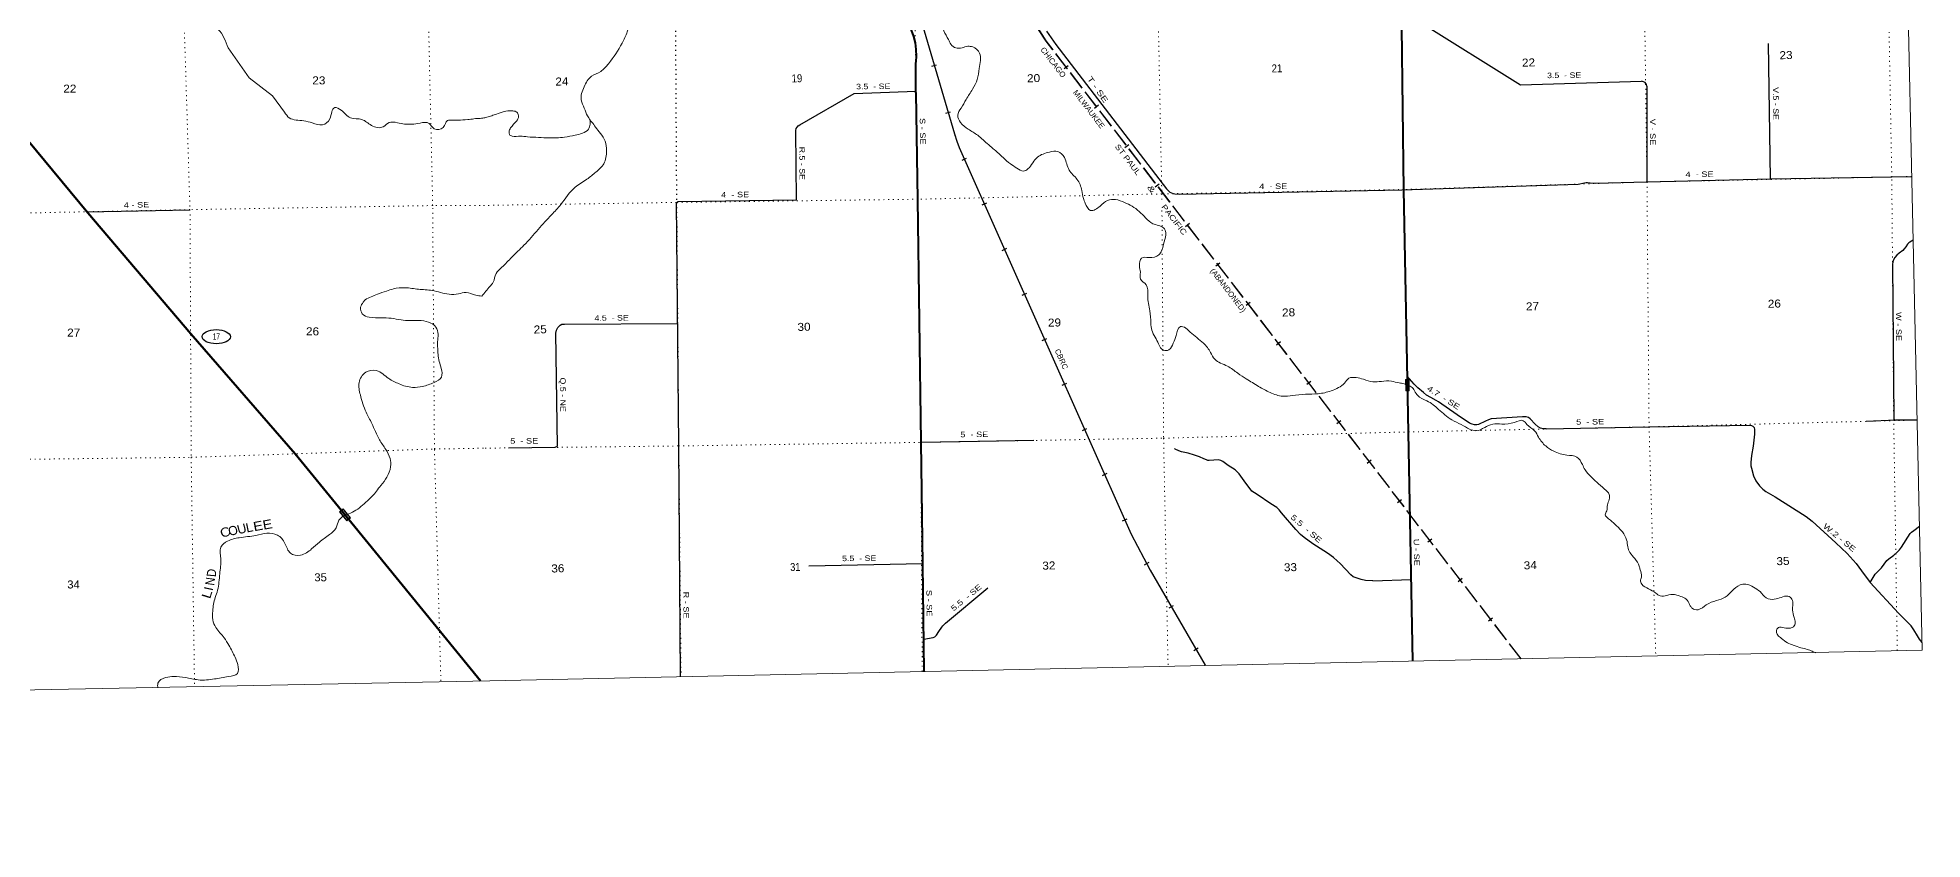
# Model space of a CAD drawing. Header units: feet. Extents: x 248627 to 501257, y -181930 to 5472.
# Drawn here: x 460042 to 501257, y -181930 to -164395 of the extents above; entities that cross this region are included whole.
import ezdxf
from ezdxf.enums import TextEntityAlignment as Align

# ---------------------------------------------------------------- set-up
doc = ezdxf.new("R2010")
doc.units = ezdxf.units.FT
doc.header["$LTSCALE"] = 70
for name, pattern in [('DOTTED', [1.5, 0.3, -1.2]), ('LONG_DASHED', [7.5, 6, -1.5]), ('MEDIUM_DASHED', [4.5, 3, -1.5])]:
    doc.linetypes.add(name, pattern=pattern)
for name, color, linetype, lineweight in [('17', 7, 'Continuous', 25), ('23', 7, 'Continuous', 70), ('26', 7, 'Continuous', 40), ('27', 7, 'Continuous', 40), ('29', 7, 'Continuous', 25), ('34', 7, 'Continuous', 25), ('39', 7, 'Continuous', 13), ('4', 7, 'Continuous', 13), ('41', 7, 'MEDIUM_DASHED', 13), ('59', 7, 'Continuous', 13), ('6', 7, 'DOTTED', 25), ('61', 7, 'Continuous', 13), ('63', 7, 'Continuous', 25), ('7', 7, 'DOTTED', 13)]:
    doc.layers.add(name, color=color, linetype=linetype, lineweight=lineweight)
doc.layers.add('30', color=7, linetype='Continuous')

msp = doc.modelspace()

# ---------------------------------------------------------------- linework, layer by layer
at = {"layer": '17'}
msp.add_ellipse((463946.82, -170936.02), major_axis=(-309.24, 1), ratio=0.500121, dxfattribs=at)
at = {"layer": '23'}
msp.add_lwpolyline([(469725.52, -178464.64), (466685.45, -174736.68), (465676.4, -173499.31), (463392.61, -170876.15), (461139.97, -168227.55), (457905.88, -164327.04), (456738.17, -162931.88)], dxfattribs=at)
at = {"layer": '26'}
for points in [[(490115.08, -178034.95), (490017, -173030.05), (489995.63, -171872.15), (489919, -167721.05), (489850.1, -162376.07)], [(479430.07, -178262.4), (479400, -175909.05), (479364, -173246.05), (479292, -167934.05), (479252.48, -165611.05), (479246, -165586.05), (479246.04, -165561.05), (479246.96, -164968.05), (479247, -164943.05), (479250.92, -164918.05), (479260.12, -164798.49), (479256.06, -164653.57), (479236.88, -164509.86), (479202.78, -164368.95), (479154.14, -164232.37), (479091.48, -164101.63), (479015.51, -163978.15), (478927.04, -163863.29), (478827.06, -163758.3), (478716.64, -163664.34), (478597.01, -163582.44), (478469.48, -163513.49), (478382, -163476.59), (478357.15, -163466.12)]]:
    msp.add_lwpolyline(points, dxfattribs=at)
at = {"layer": '29'}
for p, q in [((497938.91, -167485.38), (497890.75, -164520.57)), ((495233, -165454.05), (495234, -167547.05)), ((461120.65, -168204.25), (463369.89, -168157.58)), ((500602, -169358.05), (500632.07, -172720.81)), ((471560, -170663.05), (474034, -170650.05)), ((479370, -173240.05), (481829, -173198.05)), ((476910, -175949.05), (479392, -175896.05)), ((489244, -176276.05), (490080, -176250.05))]:
    msp.add_line(p, q, dxfattribs=at)
for points in [[(482104, -164252.05), (482309, -164544.05), (484728, -167702.05)], [(489889, -164061.05), (490275, -164055.05), (492468, -165425.05), (495118, -165347.05)], [(476708, -166301.05), (477899, -165619.05), (479247, -165565.05)], [(495233, -165454.05), (495223.59, -165415.96), (495193.22, -165376.22), (495162.85, -165357.52), (495118, -165347.05)], [(474102.96, -178373.93), (474060, -173312.05), (474016, -168001.05), (474048, -167980.05), (476638, -167940.05), (476620, -166424.05)], [(476620, -166424.05), (476632.51, -166384.67), (476653.54, -166349.6), (476674.57, -166323.89), (476708, -166301.05)], [(484728, -167702.05), (484762.15, -167741.43), (484801.87, -167776.49), (484871.96, -167802.21), (484914.02, -167811.56), (485003, -167818.05)], [(485003, -167818.05), (489875, -167722.05), (493729, -167598.05), (493869, -167568.05)], [(493869, -167568.05), (493907.22, -167560.97), (493934.08, -167560.97), (493992, -167567.05)], [(493992, -167567.05), (494109, -167578.05), (495228, -167547.05), (497943, -167481.05), (501028.94, -167432.44)], [(501059.56, -168823.44), (500982.05, -168866.92), (500961.02, -168883.86), (500932.99, -168912.49), (500893.27, -168970.34), (500861.74, -169016.5), (500832.53, -169047.47), (500753.11, -169109.99), (500701.71, -169154.98), (500657.33, -169204.65), (500629.3, -169255.48), (500612.94, -169298.14), (500602, -169358.05)], [(470339, -173369.05), (471359, -173355.05), (471407, -173331.05), (471374, -170859.05)], [(471374, -170859.05), (471385.04, -170792.1), (471417.75, -170733.66), (471445.79, -170703.27), (471466.74, -170683.84), (471501.79, -170665.14), (471560, -170663.05)], [(493031, -172953.05), (492965.04, -172948.66), (492908.98, -172933.46), (492857.58, -172904.25), (492792.18, -172849.32), (492680.03, -172728.95), (492647.33, -172704.4), (492595.93, -172686.88), (492511.84, -172685.7), (491829.69, -172732.45), (491766.6, -172752.32), (491703.53, -172783.87), (491554.02, -172858.67), (491516.63, -172865.68), (491460.58, -172863.34), (491411.5, -172851.66), (491357.79, -172830.62), (491086.79, -172648.31), (490677.94, -172359.65), (490628.91, -172330.43), (490507.43, -172264.99), (490413.98, -172213.57), (490346.21, -172158.64), (490224.73, -172051.13), (490147.66, -171970.49), (489994.27, -171798.41)], [(493031, -172953.05), (495290, -172905.05), (497476, -172874.05)], [(497476, -172874.05), (497520.51, -172878.53), (497550.89, -172893.72), (497581.25, -172925.28), (497583.59, -172968.51), (497583.59, -173070.19), (497555.56, -173328.46), (497518.18, -173534.14), (497506.49, -173687.24), (497506.5, -173758.53), (497518.18, -173809.94), (497567.23, -173981.74), (497616.3, -174090.42), (497695.72, -174196.77), (497770.49, -174268.06), (497833.56, -174319.49), (498041.48, -174441.02), (498714.29, -174871.08), (498849.79, -174973.93), (499368.41, -175441.39), (499616.04, -175675.12), (499807.6, -175894.83), (499924.41, -176058.44), (500115.95, -176312.04)], [(501146.21, -172759.65), (500676, -172765.05), (500029, -172789.05)], [(500632.07, -172720.81), (500636.9, -172737.13), (500645.65, -172748.52), (500654.43, -172756.41), (500667.85, -172764.88)], [(489244, -176276.05), (489082.95, -176267.79), (488984.82, -176247.93), (488896.04, -176221.04), (488811.93, -176184.82), (488755.86, -176146.24), (488524.56, -175897.3), (488461.48, -175837.68), (488377.37, -175767.56), (488251.21, -175674.06), (487928.79, -175463.68), (487737.21, -175328.1), (487657.77, -175260.32), (487554.98, -175155.13), (487246.58, -174790.47), (487190.5, -174723.85), (487139.11, -174673.6), (487012.94, -174589.45), (486709.22, -174388.42), (486597.07, -174312.45), (486555.02, -174266.87), (486461.57, -174135.97), (486316.71, -173934.94), (486272.32, -173888.18), (486227.93, -173850.79), (486073.73, -173752.61), (485961.59, -173663.79), (485919.53, -173640.41), (485868.13, -173631.06), (485660.2, -173642.74), (485634.49, -173641.58), (485601.79, -173631.06), (485545.72, -173607.68), (485447.59, -173560.93), (485340.12, -173523.53), (485199.94, -173486.13), (485055.08, -173453.41), (485001.34, -173435.88), (484919.57, -173392.63), (484905.56, -173383.28)], [(500115.95, -176312.04), (500228.09, -176129.73), (500363.58, -175989.49), (500480.39, -175830.56), (500522.46, -175794.33), (500634.58, -175713.69), (500716.35, -175642.4), (500758.41, -175597.99), (500802.78, -175536.05), (500989.67, -175241.55), (501022.39, -175207.66), (501069.04, -175172.47), (501197.22, -175077)], [(501251, -177625.05), (501197.59, -177554.32), (501148.53, -177480.7), (501073.78, -177348.64), (501013.03, -177260.99), (500737.37, -176980.51), (500115.95, -176312.04)], [(479419.65, -177554.54), (479627.73, -177516.01), (479662.77, -177497.31), (479697.82, -177462.25), (479746.88, -177382.77), (479814.64, -177289.27), (479838, -177263.56), (479894.07, -177205.12), (480821.61, -176429.06)]]:
    msp.add_lwpolyline(points, dxfattribs=at)
at = {"layer": '34', "lineweight": 13}
msp.add_line((477944.78, -159212.52), (480088.86, -166497.74), dxfattribs=at)
at = {"layer": '34'}
for p, q in [((479594.85, -165017.91), (479700.96, -164986.68)), ((479900.07, -166045.76), (480006.18, -166014.53)), ((480256.78, -167075.74), (480357.84, -167030.77)), ((480695.04, -168054.29), (480796.1, -168009.33)), ((481134.05, -169047.38), (481235.11, -169002.41)), ((481572.31, -170025.93), (481673.37, -169980.97)), ((482011.33, -171019.02), (482112.38, -170974.05)), ((482449.59, -171997.57), (482550.64, -171952.61)), ((482888.6, -172990.65), (482989.66, -172945.69)), ((483326.86, -173969.21), (483427.92, -173924.24)), ((483765.87, -174962.29), (483866.93, -174917.33)), ((484250.13, -175922.52), (484347.9, -175870.79)), ((484786.33, -176868.85), (484882.13, -176813.57)), ((485324.5, -177796.22), (485420.3, -177740.94))]:
    msp.add_line(p, q, dxfattribs=at)
msp.add_lwpolyline([(477945.85, -159212.27), (480089.95, -166497.57), (480090, -166499.56), (480144.32, -166661.63), (480192.04, -166793.96), (480193.99, -166793.9), (483958.86, -175255.32), (484373.91, -176039.72), (485575.74, -178122.37)], dxfattribs=at)
at = {"layer": '34', "lineweight": 13}
msp.add_lwpolyline([(480193.29, -166795.02), (483957.88, -175255.8), (484372.95, -176040.25), (485574.79, -178122.91)], dxfattribs=at)
msp.add_arc((489377.09, -163445.6), 9777.43, 198.20194, 200.03367, dxfattribs=at)
at = {"layer": '39'}
msp.add_line((469785.09, -170014.22), (469783.53, -170014.81), dxfattribs=at)
msp.add_lwpolyline([(464208.71, -164620.81), (464668, -165270.05), (465175, -165664.05), (465441.23, -166026.35)], dxfattribs=at)
for points in [[(474011.83, -162365.76), (473820.09, -162480.57), (473603.86, -162597.01), (473487, -162666.54), (473369.07, -162772.34), (473265.34, -162958.32), (473170.98, -163194.38), (473100.8, -163431.83), (473040.94, -163679.07), (472997.64, -163943.99), (472933.71, -164265.85), (472823.64, -164516.42), (472525.65, -164965.26), (472357.05, -165132.8), (472156.7, -165240.78), (471991.7, -165468.64), (471928.93, -165758.24), (471996.1, -165939.71), (472068.87, -166104.92), (472121.69, -166200.19), (472123.97, -166286.71), (472088.59, -166394.37), (471956.17, -166484.44), (471796.39, -166528.92), (471560.1, -166571.39), (471226.56, -166588.24), (470994.86, -166576.22), (470755.13, -166564.41), (470599.78, -166548.36), (470418.78, -166551.12), (470359.46, -166514.42), (470349.88, -166456.28), (470360.77, -166411.69), (470385.79, -166368.75), (470450.12, -166290.53), (470532.07, -166193.74), (470554.76, -166138.77), (470551.05, -166074.43), (470503.21, -166015.28), (470406.12, -165995.69), (470243.58, -166012.05), (470074.12, -166070.89)], [(464065.3, -162763.64), (464197, -162860.05), (464271, -163052.05), (464305, -163181.05), (464079, -163309.05), (463950, -163502.05), (463880, -163672.05), (463711, -163960.05), (463837, -164096.05), (463989, -164214.05), (464208.71, -164620.81)], [(479374.12, -163869.57), (479458.11, -163870.46), (479591.07, -163877.02), (479787.13, -164063.15), (479860.43, -164248.49), (479959.98, -164437.16), (480012.9, -164536.45), (480119.73, -164620.22), (480258.46, -164616.57), (480384.33, -164583.05), (480489.36, -164598.4), (480641.75, -164731.32), (480660.13, -164893.94), (480630.63, -165071.91), (480590.56, -165306.55), (480487.62, -165522.71), (480346.65, -165745.91), (480236.94, -165934.05), (480162.62, -166091.06), (480223.17, -166250.55), (480394.03, -166397.08), (480600.77, -166530.57), (480716.07, -166630.23), (480963.18, -166845.22), (481152.83, -167017.42), (481313.38, -167154.15), (481458.73, -167248.99), (481597.21, -167311.79), (481698.63, -167266.83), (481801.68, -167131.21), (481909.07, -167007.57), (482167.73, -166898.06), (482352.49, -166885.14), (482494.83, -167018.31), (482598.62, -167291.45), (482770.87, -167490.29), (482876.09, -167741.23), (482910.76, -167911.48), (482951.78, -168017.12), (483068.57, -168173.12), (483275.33, -168079.07), (483439.02, -167953.94), (483613.57, -167935.25), (483810.45, -168000.54), (483975.54, -168080.76), (484272.03, -168336.74), (484428.28, -168463.51), (484556.07, -168502.43), (484664.17, -168557.98), (484713.12, -168659.38), (484678.23, -168861.67), (484620.9, -169052.46), (484560.96, -169144.65), (484347.21, -169202.63), (484184.68, -169219), (484136.66, -169381.35), (484156.62, -169527.82), (484162.62, -169678.69), (484280.46, -169798.41), (484317.06, -170041.1), (484361.96, -170370.15), (484387.24, -170641.33), (484405.3, -170791.87), (484479.81, -170946.97), (484554.12, -171094.03), (484662.39, -171232.13), (484780.85, -171222.97), (484877.55, -171075.44), (484941.66, -170912.66), (485030.95, -170712.97), (485150.58, -170748.08), (485247.47, -170836.14), (485535.54, -171078.24), (485693.82, -171281.47), (485784.2, -171428.1), (486059.83, -171579.92), (486287.26, -171735.02), (486473.57, -171856.97), (486741.52, -172023.08), (486992.49, -172155.41), (487274.3, -172236.59), (487481.12, -172221.07), (487765.98, -172189.4)], [(465441.23, -166026.35), (465544, -166148.05), (465861, -166213.05), (466046, -166261.05), (466271, -166302.05), (466429, -166171.05), (466537, -165925.05), (466680, -165982.05), (466882, -166148.05), (467132, -166186.05), (467340, -166314.05), (467601, -166343.05), (467726, -166252.05), (467909, -166256.05), (468065, -166284.05), (468162, -166286.05), (468227, -166287.05), (468405, -166262.05), (468600, -166269.05), (468714, -166387.05), (468912, -166359.05), (469006, -166208.05), (469112, -166198.05), (469233, -166199.05), (469446, -166188.05), (469584, -166170.05), (469648, -166163.05), (469678, -166163.05)], [(470074.12, -166070.89), (469974.33, -166101.71), (469866.62, -166136.76), (469776.57, -166155.24), (469718.37, -166160.8), (469677.83, -166161.87)], [(472123.17, -166203.96), (472156.88, -166237.52), (472242.45, -166354.07), (472348.6, -166488.2), (472449.73, -166660.72), (472481.29, -166865.28), (472422.49, -167152.77), (472250.24, -167334.5), (472053.17, -167490.72), (471794.26, -167666.68), (471482.35, -168045.41), (471278.99, -168268.24), (470985.65, -168588.08), (470676.96, -168936.51), (470410.23, -169197.26), (470194.7, -169416.38), (470067.63, -169556.65), (470002.2, -169745.65), (469930.15, -169836.14), (469844.45, -169943.11), (469756.68, -170050.27)], [(469756, -170049.05), (469622, -170028.05), (469411, -169969.05), (469245, -169998.05), (469040, -170007.05), (468668, -169925.05), (468369, -169898.05), (468077, -169864.05), (467822, -169889.05), (467670, -169938.05), (467471, -170008.05), (467336, -170062.05), (467207, -170128.05), (467162, -170182.05), (467105, -170292.05), (467141, -170434.05), (467294, -170508.05), (467558, -170521.05), (467774, -170533.05), (467988, -170569.05), (468189, -170584.05), (468429, -170585.05), (468643, -170637.05), (468751, -170729.05), (468799, -170881.05), (468788, -171050.05), (468790, -171189.05), (468799, -171324.05), (468824, -171476.05), (468869, -171632.05), (468870, -171818.05), (468710, -171939.05), (468457, -172023.05), (468239, -172045.05), (467945, -171967.05), (467720, -171850.05), (467448, -171677.05), (467218, -171715.05), (467071, -171941.05), (467099, -172208.05), (467226, -172590.05), (467348, -172832.05), (467516, -173188.05), (467655, -173401.05), (467749, -173602.05), (467758, -173779.05), (467680, -174005.05), (467545, -174192.05), (467356, -174427.05), (467182, -174589.05), (467040, -174706.05), (466718, -174861.05)], [(487765.98, -172189.4), (488043.44, -172182.09), (488327.55, -172122.26), (488492.62, -172049.44), (488622.82, -171951.37), (488718.63, -171846.15), (488879.15, -171829.84), (489033.07, -171868.07), (489239.69, -171921.03), (489428.63, -171914.04), (489647.73, -171906.25), (489815.83, -171948.14), (489924.88, -171963.39), (490036.91, -172012.13)], [(490036.91, -172012.13), (490075.52, -172029.9), (490221.52, -172225.4), (490421.69, -172338.93), (490678.12, -172525.48), (490967.83, -172753.45), (491175.83, -172858.72), (491355.47, -172956.68), (491495.26, -172993.27), (491686.52, -172921.78), (491861.64, -172848.7), (492062.75, -172845.42), (492335.44, -172810.05), (492529.62, -172772.71), (492610.26, -172855.16), (492778.95, -172995.7), (492865.06, -173132.37), (493021.06, -173325.6), (493197.1, -173439.76), (493485.1, -173526.82), (493703.52, -173569.39), (493822.48, -173731.38), (493881.91, -173848.61), (494014.79, -174004.19), (494136.44, -174115.76), (494307.46, -174268.32), (494409.12, -174384.45), (494412.15, -174499.14), (494371, -174617.02), (494356.31, -174746.28), (494322.35, -174831.75), (494397.02, -174916.37), (494533.06, -175039.64), (494698.37, -175204.43), (494791.57, -175381.19), (494815.66, -175531.58), (494863.19, -175655.17), (494969.35, -175789.3), (495068.31, -175955.84), (495086.47, -176033.89), (495118.49, -176180.04), (495096.39, -176257.14), (495123.01, -176351.08), (495270.48, -176449.89), (495427.9, -176544.41), (495524.05, -176604.3), (495668.65, -176594.45), (495839.17, -176575.87), (495942.62, -176607.37), (496060.5, -176652.59), (496153.8, -176756.86), (496183.75, -176824.53), (496221.33, -176875.9), (496352.92, -176906.66), (496533.22, -176801.23), (496756.06, -176706.76), (496949.23, -176631.2), (497098.57, -176496.38), (497270.14, -176365), (497400.46, -176347.47), (497565.17, -176413.61), (497710.63, -176512.47), (497845.04, -176649.88), (498018.85, -176679.54), (498170.65, -176637.28), (498318.84, -176611.23), (498405.09, -176677.42), (498424.26, -176793.7), (498419.41, -176914.65), (498451.86, -177076.9), (498476.96, -177189), (498439.08, -177278.6), (498373.48, -177308.52), (498236.55, -177304.07), (498109.67, -177299.36), (498067.73, -177387.05), (498095.88, -177462.82), (498174.25, -177535.26), (498311.56, -177630.31), (498435.7, -177683.43), (498602.21, -177741.46), (498739.89, -177774.08), (498851.69, -177817.45), (498926.93, -177847.69)], [(466718, -174861.05), (466631, -174952.05), (466569, -175115.05), (466424, -175264.05), (466202, -175431.05), (466033, -175579.05), (465791, -175713.05), (465571, -175671.05), (465450, -175457.05), (465284, -175274.05), (465056, -175234.05), (464814, -175281.05), (464451, -175332.05), (464196, -175408.05), (464049, -175537.05), (464046, -175795.05), (464023, -176122.05), (463977, -176482.05), (463925, -176638.05), (463869, -176936.05), (463872, -177126.05), (463939, -177295.05), (464119, -177521.05), (464224, -177686.05), (464358, -177946.05), (464417, -178109.05), (464414, -178299.05), (464215, -178369.05), (463911, -178422.05), (463553, -178442.05), (463274, -178388.05), (463016, -178371.05), (462840, -178390.05), (462672, -178516.05), (462666, -178568.05), (462669, -178618.05)]]:
    msp.add_spline(points, degree=3, dxfattribs=at)
at = {"layer": '4'}
msp.add_lwpolyline([(248626.54, 1367.98), (279703.36, 1731.35), (310779.64, 2137.47), (341855.35, 2586.32), (372930.4, 3077.93), (404004.75, 3612.28), (435078.34, 4189.37), (466151.09, 4809.2), (497222.97, 5471.78), (501256.99, -177792.42), (469933.02, -178460.37), (438608.16, -179085.23), (407282.48, -179667), (375956.01, -180205.69), (344628.84, -180701.29), (313301.02, -181153.78), (281972.62, -181563.19), (250643.67, -181929.51)], close=True, dxfattribs=at)
msp.add_lwpolyline([(248626.54, 1367.98), (279703.36, 1731.35), (310779.64, 2137.47), (341855.35, 2586.32), (372930.4, 3077.93), (404004.75, 3612.28), (435078.34, 4189.37), (466151.09, 4809.2), (497222.97, 5471.78), (501256.99, -177792.42), (469933.02, -178460.37), (438608.16, -179085.23), (407282.48, -179667), (375956.01, -180205.69), (344628.84, -180701.29), (313301.02, -181153.78), (281972.62, -181563.19), (250643.67, -181929.51)], close=True, dxfattribs=at)
at = {"layer": '59'}
for points in [[(466802.44, -174961.38), (466642.88, -174768.92), (466723.71, -174701.91), (466883.27, -174894.37)], [(466722.65, -174713.16), (466654.13, -174769.97), (466803.49, -174950.12), (466872.01, -174893.31)]]:
    msp.add_lwpolyline(points, close=True, dxfattribs=at)
at = {"layer": '6'}
msp.add_lwpolyline([(473761.98, -143702.94), (473825.07, -146687.29), (473879.02, -152003.87), (473939.01, -157320.3), (473979.74, -162669.44), (474011.89, -167998.68), (474056.06, -173325.59), (474104.9, -178372.48)], dxfattribs=at)
at = {"layer": '61'}
for p, q in [((490035.27, -172120.64), (489960.27, -172121.4)), ((490032.73, -171870.65), (490035.27, -172120.64))]:
    msp.add_line(p, q, dxfattribs=at)
msp.add_lwpolyline([(489960.27, -172121.4), (489957.73, -171871.41), (490032.73, -171870.65)], dxfattribs=at)
msp.add_lwpolyline([(490024.81, -171878.72), (489965.8, -171879.32), (489968.18, -172113.32), (490027.19, -172112.72)], close=True, dxfattribs=at)
at = {"layer": '63'}
for p, q in [((482580.31, -165011.57), (482492.59, -165078.95)), ((483242.97, -165874.29), (483155.25, -165941.66)), ((483905.64, -166737), (483817.92, -166804.38)), ((484568.3, -167599.71), (484480.58, -167667.09)), ((485230.96, -168462.42), (485143.24, -168529.8)), ((485893.63, -169325.14), (485805.91, -169392.52)), ((486556.29, -170187.85), (486468.57, -170255.23)), ((487218.95, -171050.56), (487131.23, -171117.94)), ((487881.62, -171913.28), (487793.9, -171980.65)), ((488544.28, -172775.99), (488456.56, -172843.37)), ((489206.94, -173638.7), (489119.22, -173706.08)), ((489869.61, -174501.41), (489781.89, -174568.79)), ((490532.27, -175364.13), (490444.55, -175431.51)), ((491194.93, -176226.84), (491107.21, -176294.22)), ((491857.6, -177089.55), (491769.88, -177156.93))]:
    msp.add_line(p, q, dxfattribs=at)
at = {"layer": '63', "linetype": 'LONG_DASHED'}
msp.add_lwpolyline([(492481.7, -177983.88), (482095.41, -164469.92), (481915.38, -164191.65)], dxfattribs=at)
at = {"layer": '63', "linetype": 'LONG_DASHED', "lineweight": 13}
msp.add_lwpolyline([(492480.88, -177983.9), (482098.76, -164467.55), (481918.89, -164189.53)], dxfattribs=at)
at = {"layer": '7'}
for points in [[(494680.79, -132122.51), (494738.99, -135545.23), (494837.37, -140854.36), (494995.96, -146194.02), (494967.95, -151597.91), (495066.62, -156931.44), (495163.06, -162256.97), (495236.53, -167550.88), (495281.5, -172907.97), (495427.74, -177910.01)], [(462975.49, -142358.88), (463093.02, -146788.41), (463099.1, -152154.71), (463197.88, -157474.92), (463206.99, -162816.97), (463372.97, -168156.49), (463399.29, -173574.23), (463472.43, -178565.75)], [(484272.58, -143740.89), (484369.72, -146457.84), (484376.16, -151870.89), (484511.27, -157137.01), (484517.56, -162476.99), (484626.33, -167812.27), (484627.77, -168011.82)], [(468859.71, -178461.58), (468718.98, -173392.45), (468680.39, -168067.72), (468560.37, -162720.25), (468561.49, -157333.54), (468517.29, -152019.09), (468469.82, -146722.88), (468455.77, -145906.25)], [(479291.67, -167928.63), (479200.84, -162586.85), (479150.69, -157262.11), (479062.67, -151950.46), (479081.2, -146568.97), (479075.27, -146393.97)], [(489720.64, -152782.04), (489802.86, -157066.07), (489840.36, -162368.99), (489917.28, -167717.19), (489997.08, -171870.97)], [(500710.22, -177799.04), (500631.7, -172771.06), (500589.5, -167442.09), (500491.36, -162128.68), (500421.48, -157140.06)], [(501028.91, -167432.44), (500589.5, -167442.09), (495236.53, -167550.88), (489917.28, -167717.19), (484626.33, -167812.27), (479291.67, -167928.63), (474011.89, -167998.68), (469722.4, -168065.94)], [(469718.45, -168066.37), (468680.39, -168067.72), (463372.97, -168156.49), (457943.74, -168268.44), (452557.44, -168396.69), (447225.54, -168379.92), (441915.61, -168456.73), (438405, -168544.05)], [(479385.52, -178258.11), (479355.73, -173246.96), (479291.67, -167928.63)], [(484628.97, -168178.57), (484664.89, -173155.43), (484762.24, -178134.59)], [(490001.9, -172122.03), (490019.12, -173018.41), (490115.31, -178029.82)], [(469827, -173374.05), (474056.06, -173325.59), (479355.73, -173246.96), (484664.89, -173155.43), (490019.12, -173018.41), (495281.5, -172907.97), (500631.7, -172771.06), (501148.47, -172759.46)], [(445945.97, -173821.04), (447300.83, -173813.71), (452655.12, -173739.07), (457982.22, -173639.42), (463399.29, -173574.23), (468718.98, -173392.45), (469827.55, -173374.09)]]:
    msp.add_lwpolyline(points, dxfattribs=at)

# ---------------------------------------------------------------- texts
at = {"layer": '17', "width": 0.6}
msp.add_text('17', height=140, dxfattribs=at).set_placement((463949.73, -171004.33), align=Align.CENTER)
at = {"layer": '27', "width": 1.25}
for s, rotation, p in [('S - SE', 270.975, (479331.74, -166154.69)), ('U - SE', 271.123, (490132.63, -175358.1)), ('S - SE', 270.732, (479477.24, -176475.18))]:
    msp.add_text(s, height=120, rotation=rotation, dxfattribs=at).set_placement(p)
at = {"layer": '30'}
for s, rotation, width, p in [('T - SE', 304.993, 1.45, (482986.37, -165293.34)), ('3.5  - SE', 0.59, 1.2, (493051.34, -165280.79)), ('3.5  - SE', 0.59, 1.2, (477941.27, -165524.8)), ('V.5 - SE', 270.355, 1.2, (497992.1, -165477.95)), ('V - SE', 270.355, 1.25, (495301.54, -166169.63)), ('R.5 - SE', 270.355, 1.2, (476698.66, -166779.87)), ('4  - SE', 0.59, 1.25, (496080.32, -167444.55)), ('4  - SE', 0.59, 1.25, (486757.62, -167707.03)), ('4 - SE', 1.189, 1.25, (461927.48, -168117.49)), ('4  - SE', 0.59, 1.25, (474990.59, -167889.86)), ('4.5  - SE', 0.59, 1.2, (472219.78, -170588.26)), ('W - SE', 270.355, 1.25, (500679.94, -170397.05)), ('Q.5 - NE', 270.355, 1.2, (471468.1, -171829.02)), ('4.7  - SE', 327.347, 1.3, (490413.89, -172100.37)), ('5  - SE', 0.59, 1.25, (480219.78, -173135.82)), ('5  - SE', 0.59, 1.25, (493687.76, -172860.31)), ('5  - SE', 0.59, 1.25, (470376.71, -173278.21)), ('5.5  - SE', 318.641, 1.35, (487431.23, -174901.68)), ('W.2 - SE', 320.48, 1.35, (499073.83, -175101.43)), ('5.5  - SE', 0.59, 1.2, (477634.49, -175845.75)), ('5.5  - SE', 39.625, 1.3, (480073.88, -176947.08)), ('R - SE', 270.355, 1.25, (474163.01, -176511.36))]:
    msp.add_text(s, height=120, rotation=rotation, dxfattribs=dict(at, width=width)).set_placement(p)
at = {"layer": '34'}
msp.add_text('CBRC', height=120, rotation=293.986, dxfattribs=at).set_placement((482280.23, -171236.67))
at = {"layer": '41'}
for s, rotation, width, p in [('C', 22.402, 1.15, (464079.31, -175345.42)), ('U', 14.772, 1.05, (464432.47, -175260.75)), ('L', 11.472, 1.05, (464614.82, -175219.85)), ('E', 10.526, 1.2, (464774.84, -175192.09)), ('E', 10.576, 1.2, (464981.54, -175159.18)), ('N', 82.281, 0.9, (463901.72, -176387.17)), ('D', 84.972, 0.9, (463936.29, -176196.33)), ('L', 72.788, 1.2, (463811.17, -176683.02))]:
    msp.add_text(s, height=200, rotation=rotation, dxfattribs=dict(at, width=width)).set_placement(p)
for s, rotation, p in [('O', 18.237, (464245.83, -175302.63)), ('I', 77.753, (463869.37, -176504.54))]:
    msp.add_text(s, height=200, rotation=rotation, dxfattribs=at).set_placement(p)
at = {"layer": '63'}
for s, width, p in [('CHICAGO', 1.05, (481964.31, -164660.38)), ('MILWAUKEE', 1.05, (482675.85, -165596.09)), ('ST PAUL', 1.2, (483591.52, -166780.76)), ('&', 1.75, (484294.63, -167673.02)), ('PACIFIC', 1.25, (484607.59, -168099.64))]:
    msp.add_text(s, height=120, rotation=307.544, dxfattribs=dict(at, width=width)).set_placement(p)
msp.add_text('(ABANDONED)', height=120, rotation=307.544, dxfattribs=at).set_placement((485676.18, -169498.09))
at = {"layer": '7'}
for s, width, p in [('22', 1.1, (492504.19, -165029.75)), ('23', 1.1, (498135.93, -164867.41)), ('24', 1.1, (471365.93, -165444.08)), ('19', 0.9, (476530.65, -165375.55)), ('20', 1.1, (481681.02, -165371.72)), ('21', 0.9, (487029.34, -165156.88)), ('27', 1.1, (492589.93, -170361.81)), ('26', 1.1, (497880.09, -170304.23)), ('30', 1.1, (476660.57, -170810.83)), ('29', 1.1, (482137.4, -170717.02)), ('28', 1.1, (487256.74, -170494.87)), ('25', 1.1, (470890.76, -170866.96)), ('36', 1.1, (471276.37, -176094.01)), ('31', 0.85, (476502.09, -176062.94)), ('32', 1.1, (482014.08, -176032.14)), ('33', 1.1, (487297.84, -176068.74)), ('34', 1.1, (492542.36, -176026)), ('35', 1.1, (498069.19, -175933.67))]:
    msp.add_text(s, height=175, rotation=1.509, dxfattribs=dict(at, width=width)).set_placement(p)
for s, width, p in [('23', 1.1, (466047.86, -165416.61)), ('22', 1.1, (460601.77, -165597.35)), ('27', 1.1, (460686.72, -170933.39)), ('26', 1.1, (465910.06, -170906.28)), ('34', 1.05, (460690.16, -176442.8)), ('35', 1.05, (466092.51, -176285.88))]:
    msp.add_text(s, height=175, dxfattribs=dict(at, width=width)).set_placement(p)

doc.saveas('drawing.dxf')
